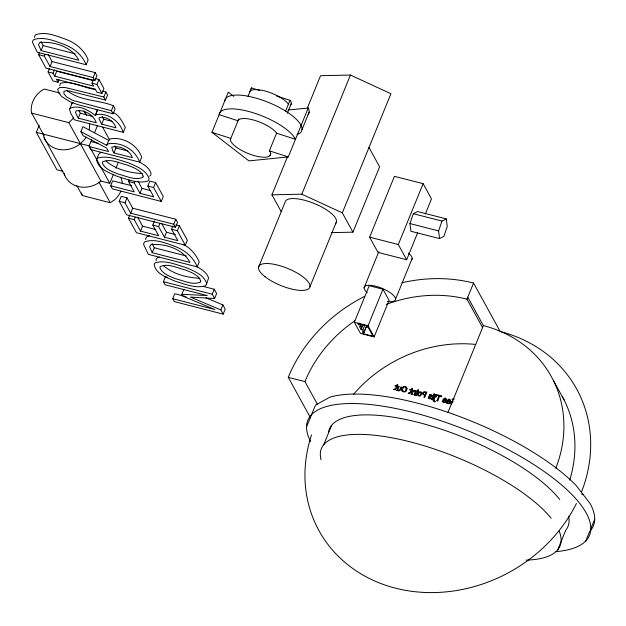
<?xml version="1.0" encoding="UTF-8"?>
<svg xmlns="http://www.w3.org/2000/svg" width="626" height="626" viewBox="0 0 626 626"><rect width="100%" height="100%" fill="white"/><g stroke="black" fill="none" stroke-linecap="round" stroke-linejoin="round"><path stroke-width="0.94" d="M96.615 159.286C97.476 169.059 109.566 172.776 117.203 176.352C126.914 179.161 137.548 183.989 147.713 181.11L148.824 179.889L148.988 178.207C145.717 169.685 136.077 166.148 128.338 162.799C118.596 159.99 107.899 155.068 97.711 158.042L96.615 159.286L98.642 154.325L99.737 153.08L101.858 152.306M156.085 260.745L156.21 259.062L157.306 257.818L159.427 257.043M206.4 284.627L206.564 282.944C203.286 274.423 193.645 270.886 185.906 267.537C176.164 264.728 165.467 259.806 155.279 262.779L154.184 264.031C155.052 273.797 167.142 277.514 174.771 281.09C184.482 283.899 195.116 288.727 205.281 285.847L206.4 284.627L208.583 277.983C206.901 272.568 201.635 269.423 197.041 266.676M34.563 37.482L34.751 35.979L35.713 34.704C45.925 31.222 56.919 36.136 66.591 39.594C76.106 43.296 84.307 50.158 88.141 59.791L86.114 64.752L37.247 52.232L32.544 42.443L32.724 40.94L33.694 39.665C43.898 36.183 54.9 41.097 64.564 44.556C74.079 48.257 82.28 55.119 86.114 64.752M145.678 239.625L145.866 238.123L146.828 236.847L149.371 235.822M446.142 400.491L445.266 398.793L444.343 398.903L443.928 399.928M450.18 401.532L449.304 399.826L448.38 399.936L447.966 400.961M409.936 223.576L413.324 213.716L417.652 211.541L446.307 218.881L447.246 226.557L443.865 236.417L439.538 238.592L410.875 231.252L409.936 223.576L438.599 230.916L439.538 238.592M438.599 230.916L441.987 221.056L446.307 218.881M73.07 102.547L71.959 103.431L69.517 109.534L70.738 113.165L74.4 119.832L123.267 132.344L125.294 127.383C122.203 121.6 119.237 114.887 112.711 112.273M71.544 104.573L71.959 103.431M48.139 54.376L52.091 61.559L95.183 72.6L96.881 75.683L94.855 80.644L45.988 68.132L38.585 54.665L39.594 52.185M41.128 50.573L38.538 44.79L39.548 42.623C53.64 40.964 71.865 46.723 78.837 60.237L41.128 50.573L43.155 45.612L40.972 41.371M94.855 80.644L93.157 77.561L50.064 66.52L44.36 56.152L45.033 54.493M50.064 66.52L52.091 61.559M59.032 79.752L58.022 82.233L53.03 80.957L48.077 71.935L49.431 68.633M93.305 79.87L91.959 83.18L93.587 86.138L54.697 76.176L53.069 73.219L54.415 69.909M54.697 76.176L56.716 71.215L93.759 80.707M62.952 171.321L56.911 169.771L36.331 132.336L39.211 125.27M93.157 77.561L95.183 72.6M78.25 118.165L75.503 112.555L76.051 110.919C84.283 109.276 93.517 114.761 96.302 122.782L78.25 118.165L80.277 113.196L78.892 110.685M98.971 79.494L103.924 88.509L101.905 93.47L96.944 84.455L98.971 79.494L95.645 78.641M80.903 131.656L82.929 126.695L108.736 140.412L109.847 138.98C122.68 136.343 137.352 144.614 141.679 157.196L139.661 162.157L90.786 149.637L89.088 146.554L108.517 151.531L106.584 148.002L83.109 135.662L80.903 131.656L106.717 145.373L107.821 143.941C120.654 141.304 135.333 149.575 139.661 162.157M123.267 132.344C119.668 121.295 108.376 112.758 96.623 114.55L95.277 115.38L97.304 110.419L95.958 109.284M95.535 115.442L97.304 110.419M105.864 92.038L107.562 95.121L105.536 100.09L103.838 96.999L105.864 92.038L102.171 91.091M113.384 174.482L109.785 183.316L89.205 145.881L91.725 139.7M94.612 132.634L97.492 125.568M101.717 124.175L98.924 118.604L99.44 117.516C106.537 116.17 113.736 121.076 116.029 127.837L101.717 124.175L103.744 119.214L102.194 116.405M113.4 105.747L115.098 108.838L113.071 113.799L111.381 110.708L113.4 105.747C98.681 99.691 79.862 101.232 67.185 90.574M106.717 145.373L108.736 140.412M113.932 152.916L112.445 150.201L111.835 147.149C119.613 145.107 129.472 149.857 132.383 157.642L113.932 152.916L115.959 147.955L114.84 145.921M115.912 168.3L118.431 162.118M129.191 179.834L128.51 181.485L134.285 182.964L139.981 193.324L153.769 196.854L147.822 186.047L149.849 181.086L155.624 182.565L163.269 196.462L161.242 201.423L112.375 188.903L110.677 185.82L112.696 180.859L131.523 185.679M119.198 201.322L121.225 196.361L127 197.839L132.704 208.215L175.796 219.256L177.494 222.34L175.468 227.301L126.601 214.788L119.198 201.322L124.973 202.801L130.678 213.176L173.77 224.218L175.468 227.301M124.973 202.801L127 197.839M134.285 182.964L134.966 181.313M176.062 224.898L179.365 225.743L187.346 240.267L185.319 245.228L136.452 232.708L128.471 218.184L129.817 214.882M130.678 213.176L132.704 208.215M139.981 193.324L142.008 188.363L138.064 181.188M154.512 220.962L152.822 225.094L158.675 235.752L140.529 231.104L134.246 219.663L135.255 217.183M161.242 201.423L153.597 187.526L155.624 182.565M140.529 231.104L142.556 226.142L137.618 217.159M172.909 225.916L171.563 229.226L177.847 240.658L164.458 237.231L158.597 226.573L159.951 223.271M152.243 252.716L149.653 246.934L150.663 244.766C164.755 243.107 182.98 248.866 189.952 262.38L152.243 252.716L154.27 247.755L152.087 243.514M164.458 237.231L166.477 232.269L161.524 223.255M173.77 224.218L175.796 219.256M288.077 110.027L308.242 107.993L288.281 156.915L248.905 160.882L211.932 132.321L228.302 92.202L233.694 96.365M185.319 245.228L177.338 230.704L179.365 225.743M183.88 289.322L181.861 294.283L207.183 295.566L165.076 284.783L163.378 281.692L165.405 276.731L167.283 277.216M276.582 133.197L295.472 139.277A41.363 13.811 22.2 0 0 254.336 113.126A41.363 13.811 22.2 0 0 219.131 114.683L238.029 120.771L238.31 120.106A21.574 7.199 22.2 0 1 255.244 120.521A21.574 7.199 22.2 0 1 275.268 131.491L276.582 133.197L269.383 150.835L270.049 151.695A21.574 7.199 22.2 0 1 253.053 155.24A21.574 7.199 22.2 0 1 230.391 139.473L238.772 118.963M247.998 96.349L251.449 87.898L259.712 90.559M205.907 297.804L222.895 304.94L225.211 309.158L223.185 314.119L174.318 301.599L172.729 298.712L174.756 293.75L185.985 296.63M197.229 266.895C193.395 257.263 185.194 250.4 175.679 246.699C166.015 243.248 155.013 238.326 144.809 241.808L143.839 243.084L143.659 244.586L148.362 254.383L197.229 266.895L199.256 261.934C195.961 254.492 190.617 247.99 183.175 244.414M285.44 111.483L290.002 100.316L276.23 95.88M223.185 314.119L220.868 309.901L190.476 297.131L214.601 298.5L212.245 294.212L214.272 289.251L202.996 286.364M269.986 155.663L270.722 153.855M287.271 113.329L291.317 103.407M214.601 298.5L216.627 293.539L214.272 289.251M220.868 309.901L222.895 304.94M281.176 211.619L271.942 194.827L287.404 156.93M307.296 108.196L320.551 75.707L350.435 75.065L390.929 93.736L342.32 212.856L352.931 232.168L331.725 232.622M301.998 129.629L309.134 112.156M258.522 267.318L285.033 202.355A27.575 9.202 22.2 0 1 315.426 203.99A27.575 9.202 22.2 0 1 335.278 223.772M271.942 194.827L301.818 194.185L350.435 75.065M309.98 286.645L336.491 221.674M352.931 232.168L379.606 166.806L368.988 147.493M417.612 232.903L406.657 259.743L377.979 252.395L369.606 237.176L394.435 176.336L423.121 183.684L431.486 198.904L425.281 214.115M306.537 426.83L315.473 405.116L329.886 397.181A152.134 50.784 22.2 0 1 576.1 485.424L590.083 503.539A152.134 50.784 22.2 0 1 589.629 531.505L585.764 540.974M364.082 287.796L378.863 251.582M354.332 322.273L369.246 285.73L382.955 289.235L389.067 300.355L374.152 336.905L360.443 333.392L354.332 322.273L368.041 325.786L374.152 336.905M362.376 324.268L361.296 326.936L360.318 325.152L358.432 324.675L359.16 322.899M366.922 325.074L364.027 332.171L362.837 330.012L361.132 329.573L363.299 324.252M362.837 330.012L364.645 325.575M406.657 259.743L398.292 244.523L423.121 183.684M358.432 324.675L357.798 323.517L367.399 325.974L373.057 336.272L363.456 333.815L366.351 326.709L368.096 327.163M368.041 325.786L382.955 289.235M323.736 444.734L331.686 425.25M395.538 299.181L412.166 258.436M393.746 389.763L393.597 389.489C394.411 388.754 396.485 389.161 396.297 386.375L394.998 386.046L395.233 385.483L396.681 386.093M396.524 385.812L397.001 384.654L397.862 385.107M397.627 386.962L397.001 386.555L395.358 389.716L393.597 389.489M397.385 386.273L397.706 384.834M397.479 386.68L397.706 386.117L397.228 385.992M396.798 390.585L398.3 386.265L399.153 386.727M397.502 390.765L397.533 390.037C399.2 392.698 401.689 388.895 401.587 387.111L400.883 386.931L399.701 389.755L398.911 390.28A1.354 1.182 -28.8 0 1 398.167 389.951L397.768 389.466L399.005 386.445M408.426 393.527L408.277 393.245C409.091 392.518 411.165 392.925 410.977 390.139L409.678 389.802L409.913 389.239L411.36 389.849M411.204 389.575L411.681 388.41L412.542 388.871M412.307 390.718L411.681 390.319L410.038 393.472L408.277 393.245M412.065 390.029L412.385 388.589M412.158 390.436L412.385 389.873L411.908 389.755M411.446 394.341L411.298 394.059C411.047 391.986 414.083 388.363 415.5 391.406M412.151 394.521L413.183 391.43L413.982 390.898A1.33 1.158 -28.8 0 1 414.709 391.211L415.265 391.986M414.036 394.998L415.116 391.704M415.351 391.133L415.531 390.679L416.392 391.14M414.741 395.178L416.235 390.859M417.652 390.718L417.785 389.732L418.739 390.217M415.774 395.444L417.268 391.125L418.129 391.586M416.478 395.624L417.972 391.305M418.458 390.921L418.591 389.935M482.583 327.57L466.973 299.173L473.553 283.054A147.04 128.142 -28.8 0 0 401.955 282.772M431.752 399.537L433.247 395.217L434.108 395.679M433.63 394.81L433.763 393.824L434.718 394.31M432.456 399.717L433.959 395.397M434.436 395.014L434.569 394.028M436.604 396.321L434.992 395.663L433.137 400.452A1.291 1.127 -28.8 0 0 433.395 401.188L434.874 401.986M435.414 395.264L435.547 394.278L436.502 394.763M436.377 396.884L435.461 396.407L433.943 400.217L435.125 401.376M436.22 395.468L436.353 394.49M436.22 396.602L436.455 396.039M437.081 395.655L437.191 394.74L441.831 396.172M434.726 401.704L434.968 401.094M437.018 400.89L438.803 395.859L436.925 395.374M437.762 401.078L439.546 396.047L441.573 396.806M441.416 396.524L441.682 395.89M442.872 399.991C447.269 393.371 448.294 406.024 442.253 401.72L442.559 400.976L444.413 401.892A1.283 1.119 -28.8 0 0 445.211 401.556L445.775 400.734L443.028 400.272M446.299 402.753L446.604 402.009L448.459 402.925A1.283 1.119 -28.8 0 0 449.257 402.588L449.812 401.775L446.917 401.031C451.315 394.411 452.332 407.064 446.299 402.753L446.448 403.034M452.324 400.077L452.465 398.926L454.265 399.005M447.872 412.628L483.389 325.598L467.778 297.201M557.735 549.8L565.685 530.316A128.862 43.014 22.2 0 0 568.58 516.2M590.834 528.727L594.7 519.259M249.844 91.826L250.126 91.153A21.574 7.199 22.2 0 1 267.052 91.576A21.574 7.199 22.2 0 1 287.084 102.539L288.398 104.245M251.01 88.962L251.449 87.898M149.731 176.149L150.85 174.928L151.015 173.245C149.324 167.831 144.058 164.685 139.465 161.938M60.096 93.094L44.25 89.033L41.191 90.833A24.101 21.002 -28.8 0 0 31.3 111.483L31.707 113.134L68.813 122.641L72.569 119.05A24.101 21.002 -28.8 0 0 73.641 117.665M109.785 183.316L100.919 181.047L100.168 181.759A24.101 21.002 -28.8 0 1 64.728 175.257L44.149 137.822L43.233 134.105M69.94 108.392C78.164 104.362 88.689 110.168 95.277 115.38M76.826 185.586L82.303 195.555L110.246 202.714L114.448 199.929A21.386 18.639 -28.8 0 0 120.849 191.259M453.498 399.545L452.113 399.787M142.376 173.535C129.645 172.979 115.959 169.505 106.076 161.125M199.944 278.273C187.221 277.725 173.535 274.243 163.644 265.862M453.06 401.399C451.166 400.742 449.617 403.637 451.62 404.459M453.044 402.142L451.659 402.502L451.682 403.676M43.155 45.612L75.206 53.82M38.585 54.665L44.36 56.152M48.077 71.935L53.069 73.219M91.959 83.18L96.944 84.455M95.7 89.432C84.181 88.462 72.037 80.026 60.378 83.321L59.799 85.77M101.905 93.47L96.913 92.194L95.285 89.228L56.395 79.267L58.022 82.233M103.838 96.999L64.893 87.444L59.666 87.585L57.709 89.299L58.578 92.625L61.669 96.49L69.846 101.717L77.71 104.636L113.071 113.799M105.536 100.09L69.455 91.028L65.753 90.754L63.727 91.732L64.126 94.049L66.575 96.92L72.726 100.379L111.381 110.708M80.277 113.196L92.914 116.436M103.744 119.214L112.688 121.499M413.324 213.716L441.987 221.056M91.114 141.593L98.517 143.487M115.959 147.955L127.947 151.023M36.331 132.336L89.205 145.881M369.606 237.176L398.292 244.523M147.822 186.047L153.597 187.526M142.008 188.363L150.279 190.484M110.677 185.82L134.207 191.846L128.51 181.485M128.471 218.184L134.246 219.663M171.563 229.226L177.338 230.704M152.822 225.094L158.597 226.573M142.556 226.142L155.256 229.398M166.477 232.269L175.405 234.554M154.27 247.755L186.321 255.971M361.296 326.936L359.41 326.451L361.132 329.573M364.027 332.171L362.313 331.733L363.456 333.815M163.378 281.692L212.245 294.212M172.729 298.712L214.843 309.502L182.886 296.153L181.861 294.283M417.495 390.436L418.301 390.64M433.482 394.529L434.28 394.732M435.266 394.99L436.064 395.194M443.771 399.646L445.986 400.217M447.809 400.687L450.031 401.25M396.649 390.311L397.353 390.491M411.298 394.059L412.002 394.239M413.88 394.724L414.584 394.904M415.625 395.17L416.329 395.35M431.604 399.263L432.308 399.443M436.862 400.609L437.605 400.797M364.215 296.567A147.04 128.142 -28.8 0 0 288.25 377.337L304.956 381.61L317.319 404.099M581.531 494.078L583.096 494.477M211.932 132.321L230.83 138.416M269.383 150.835L288.281 156.915M301.818 194.185L342.32 212.856M290.002 100.316L290.667 101.177A21.574 7.199 22.2 0 1 290.597 105.145M84.87 112.743L86.544 115.145M85.339 113.596L86.278 115.161M553.376 380.459L564.402 400.515M473.553 283.054L500.19 331.506A147.04 128.142 -28.8 0 1 581.468 492.075M288.25 377.337L310.559 417.91L310.394 417.37M102.57 127.101L109.581 139.872M84.009 110.747L86.318 114.941M68.813 122.641L100.919 181.047M98.83 181.939L110.246 202.714M31.707 113.134L44.172 135.803M121.076 178.167L122.07 181.266A21.386 18.639 -28.8 0 1 122.289 183.739M81.497 193.035L82.303 195.555M64.275 173.402L64.728 175.257M89.487 123.666A24.101 21.002 -28.8 0 1 89.221 129.332M86.145 137.18A24.101 21.002 -28.8 0 1 84.095 140.021L79.596 144.316A24.101 21.002 -28.8 0 1 44.149 137.822M224.765 100.88A41.363 13.811 22.2 0 1 274 104.824A41.363 13.811 22.2 0 1 297.037 134.504M308.242 107.993A41.363 13.811 22.2 0 1 308.07 114.652M367.188 292.577A16.832 5.618 22.2 0 1 370.991 285.37A16.832 5.618 22.2 0 1 393.206 295.104A16.832 5.618 22.2 0 1 387.463 301.466M408.418 253.115A16.832 5.618 22.2 0 1 411.564 259.782M310.613 441.557A152.134 50.784 22.2 0 1 482.145 436.878A152.134 50.784 22.2 0 1 555.974 551.631M562.171 396.281A130.826 114.018 -28.8 0 1 569.699 480.087M576.421 503.468A147.04 128.142 -28.8 0 1 395.116 588.072A147.04 128.142 -28.8 0 1 311.529 434.906M328.517 432.065A128.862 43.014 22.2 0 1 428.716 425.273A128.862 43.014 22.2 0 1 559.73 499.509M304.956 381.61A128.565 112.046 -28.8 0 1 354.848 320.809M386.305 304.408A128.565 112.046 -28.8 0 1 466.973 299.173M353.393 394.49A128.565 112.046 -28.8 0 1 475.619 344.433M483.389 325.598A130.826 114.018 -28.8 0 1 555.786 468.271M559.19 531.177A128.862 43.014 22.2 0 1 526.153 560.121M321.052 459.727A128.862 43.014 22.2 0 1 409.787 441.76A128.862 43.014 22.2 0 1 551.185 518.258M402.268 389.81C406.994 396.954 407.166 380.193 402.268 389.81M418.411 394.403L418.442 394.943A1.049 0.916 -28.8 0 0 418.88 395.452L419.397 395.585A1.056 0.916 -28.8 0 0 420.132 395.366L421.079 393.05A1.056 0.923 -28.8 0 0 420.641 392.541L420.116 392.408A1.049 0.916 -28.8 0 0 419.389 392.612L418.411 394.403M432.089 395.632L431.494 396.774L428.951 397.4L429.6 398.222L431.236 398.058L430.923 398.817L429.013 398.676A1.768 1.542 -28.8 0 1 428.325 398.12L428.794 396.469L431.306 395.875L430.711 395.1L429.225 395.209L429.522 394.482L431.259 394.623L432.089 395.632M422.589 393.175L422.91 394.466L424.764 395.288L423.943 397.299L424.686 397.487L426.885 392.103L423.888 391.704L422.589 393.175M143.127 176.133L142.955 177.26C135.122 180.953 125.732 175.749 117.844 173.958C112.195 171.493 104.816 169.27 102.367 163.018L102.57 161.891C110.395 158.12 119.816 163.402 127.704 165.194C133.369 167.627 140.701 169.857 143.127 176.133M200.696 280.871L200.523 281.997C192.698 285.691 183.301 280.495 175.413 278.695C169.763 276.23 162.384 274.008 159.935 267.756L160.139 266.637C167.964 262.857 177.393 268.139 185.28 269.931C190.938 272.365 198.27 274.603 200.696 280.871M407.017 388.668C406.939 394.732 397.901 391.328 402.839 387.064A2.363 2.066 -28.8 0 1 404.279 386.399L406.321 386.915L407.017 388.668M421.869 393.543L420.492 395.906L418.497 395.992A1.831 1.596 -28.8 0 1 417.753 395.225L417.886 393.519L419.044 392.072A1.823 1.588 -28.8 0 1 420.21 391.79L421.016 392.001A1.847 1.612 -28.8 0 1 421.76 392.768L421.869 393.543M423.466 393.042L423.591 394.13L425.015 394.677L425.891 392.525L424.201 392.322L423.466 393.042M265.127 276.77A27.575 9.202 22.2 0 0 308.767 288.735A27.575 9.202 22.2 0 0 278.86 265.424A27.575 9.202 22.2 0 0 265.127 276.77"/></g></svg>
